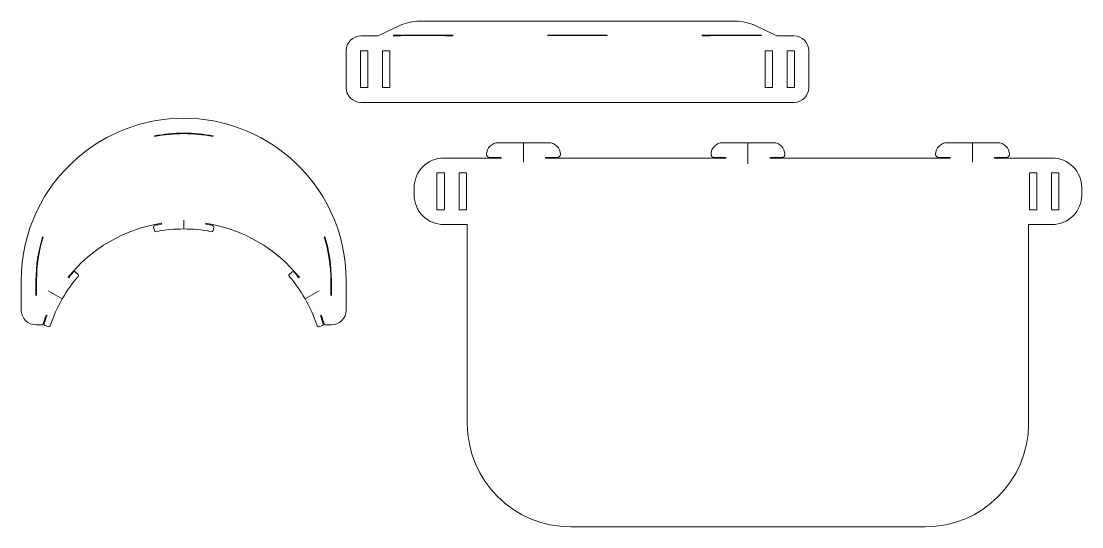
# Model space of a CAD drawing. Header units: millimetres. Extents: x -211 to 508, y -276 to 66.
import ezdxf

# ---------------------------------------------------------------- set-up
doc = ezdxf.new("R2010")
doc.units = ezdxf.units.MM
doc.header["$MEASUREMENT"] = 0
doc.layers.add('Layer 1', color=7, linetype='Continuous')

# ---------------------------------------------------------------- blocks, each defined once
blk = doc.blocks.new('block 2')
at = {"layer": 'Layer 1', "color": 18, "lineweight": 18, "true_color": 0x010101}
for points in [[(46.6, 56.31), (41.6, 56.31), (41.6, 56.62), (81.6, 56.62), (81.6, 56.31), (76.6, 56.31), (76.6, 56.32), (46.6, 56.32), (46.6, 56.31), (46.6, 56.31)], [(181.1, 56.32), (146.1, 56.32), (146.1, 56.62), (151.1, 56.62), (151.1, 56.62), (186.1, 56.62), (186.1, 56.32), (181.1, 56.32), (181.1, 56.32), (181.1, 56.32)], [(255.6, 56.31), (250.6, 56.31), (250.6, 56.62), (285.6, 56.62), (285.6, 56.62), (290.6, 56.62), (290.6, 56.32), (255.6, 56.32), (255.6, 56.31), (255.6, 56.31)], [(24.1, 21.12), (19.1, 21.12), (19.1, 46.12), (24.1, 46.12), (24.1, 21.12), (24.1, 21.12)], [(34.1, 46.12), (39.1, 46.12), (39.1, 21.12), (34.1, 21.12), (34.1, 46.12), (34.1, 46.12)], [(298.1, 21.12), (298.1, 46.12), (293.1, 46.12), (293.1, 21.12), (298.1, 21.12), (298.1, 21.12)], [(313.1, 21.12), (313.1, 46.12), (308.1, 46.12), (308.1, 21.12), (313.1, 21.12), (313.1, 21.12)], [(129.52, -16.2), (129.52, -29.3)], [(281.52, -16.2), (281.52, -30.4)], [(433.51, -16.2), (433.51, -29.3)], [(70.97, -36.61), (70.97, -61.61), (75.97, -61.61), (75.97, -36.61), (70.97, -36.61), (70.97, -36.61)], [(85.97, -36.61), (85.97, -61.61), (90.97, -61.61), (90.97, -36.61), (85.97, -36.61), (85.97, -36.61)], [(477.06, -61.61), (472.06, -61.61), (472.06, -36.61), (477.06, -36.61), (477.06, -61.61), (477.06, -61.61)], [(487.06, -61.61), (487.06, -36.61), (492.06, -36.61), (492.06, -61.61), (487.06, -61.61), (487.06, -61.61)], [(-100.51, -68.65), (-100.51, -74.65)], [(-182.7, -121.99), (-192.24, -116.48)]]:
    blk.add_lwpolyline(points, dxfattribs=at)
for points, knots in [([(166.1, 11.11), (166.1, 11.11), (312.71, 11.11), (312.71, 11.11), (318.24, 11.11), (322.71, 15.59), (322.71, 21.12), (322.71, 21.12), (322.71, 46.12), (322.71, 46.12), (322.71, 51.64), (318.24, 56.12), (312.71, 56.12), (312.71, 56.12), (301.1, 56.12), (301.1, 56.12), (301.1, 56.12), (286.3, 63.18), (286.3, 63.18), (283.26, 64.94), (276.94, 66.12), (273.43, 66.12), (273.43, 66.12), (58.78, 66.12), (58.78, 66.12), (55.27, 66.12), (48.95, 64.94), (45.91, 63.18), (45.91, 63.18), (31.1, 56.12), (31.1, 56.12), (31.1, 56.12), (19.49, 56.12), (19.49, 56.12), (13.97, 56.12), (9.49, 51.64), (9.49, 46.12), (9.49, 46.12), (9.49, 21.12), (9.49, 21.12), (9.49, 15.59), (13.97, 11.11), (19.49, 11.11), (19.49, 11.11), (166.1, 11.11), (166.1, 11.11)], [0, 0, 0, 0, 1, 1, 1, 2, 2, 2, 3, 3, 3, 4, 4, 4, 5, 5, 5, 6, 6, 6, 7, 7, 7, 8, 8, 8, 9, 9, 9, 10, 10, 10, 11, 11, 11, 12, 12, 12, 13, 13, 13, 14, 14, 14, 15, 15, 15, 15]), ([(-100.51, 0.35), (-127.93, 0.35), (-153.01, -9.69), (-172.27, -26.28), (-195.68, -46.46), (-210.51, -76.32), (-210.51, -109.65), (-210.51, -109.65), (-210.51, -129.65), (-210.51, -129.65), (-210.51, -135.17), (-206.03, -139.65), (-200.51, -139.65), (-200.51, -139.65), (-195.9, -139.65), (-195.9, -139.65), (-195.19, -137.41), (-194.42, -135.21), (-193.57, -133.04), (-193.57, -133.04), (-193.04, -133.35), (-193.04, -133.35), (-193.75, -135.16), (-194.41, -136.99), (-195.02, -138.86), (-195.19, -139.38), (-194.91, -139.95), (-194.39, -140.13), (-194.38, -140.13), (-194.37, -140.13), (-194.36, -140.14), (-194.36, -140.14), (-194.38, -140.13), (-194.38, -140.13), (-194.38, -140.13), (-192.04, -140.87), (-192.04, -140.87), (-192.04, -140.87), (-192.12, -140.84), (-192.12, -140.84), (-191.6, -141.03), (-191.03, -140.76), (-190.84, -140.24), (-190.83, -140.22), (-190.82, -140.19), (-190.81, -140.17), (-188.72, -133.75), (-185.99, -127.67), (-182.7, -121.99), (-179.43, -116.31), (-176.53, -111.9), (-172.01, -106.87), (-171.63, -106.48), (-171.63, -105.84), (-172.03, -105.46), (-172.05, -105.44), (-172.06, -105.42), (-172.08, -105.41), (-172.08, -105.41), (-172.02, -105.47), (-172.02, -105.47), (-172.02, -105.47), (-173.83, -103.81), (-173.83, -103.81), (-173.83, -103.81), (-173.81, -103.82), (-173.81, -103.82), (-174.22, -103.44), (-174.85, -103.46), (-175.23, -103.87), (-175.23, -103.87), (-175.24, -103.88), (-175.25, -103.89), (-176.56, -105.35), (-177.13, -106.15), (-178.34, -107.67), (-178.34, -107.67), (-178.82, -107.39), (-178.82, -107.39), (-163.28, -88.02), (-140.55, -74.57), (-115.51, -70.78), (-115.51, -70.78), (-115.51, -71.37), (-115.51, -71.37), (-117.43, -71.66), (-118.17, -71.79), (-120.09, -72.19), (-120.63, -72.3), (-120.98, -72.84), (-120.87, -73.38), (-120.87, -73.39), (-120.87, -73.38), (-120.87, -73.38), (-120.87, -73.38), (-120.87, -73.38), (-120.87, -73.38), (-120.87, -73.38), (-120.36, -75.69), (-120.36, -75.69), (-120.36, -75.69), (-120.36, -75.69), (-120.36, -75.69), (-120.26, -76.24), (-119.74, -76.6), (-119.2, -76.5), (-119.17, -76.5), (-119.15, -76.49), (-119.12, -76.49), (-112.52, -75.09), (-107.07, -74.64), (-100.51, -74.65)], [0, 0, 0, 0, 1, 1, 1, 2, 2, 2, 3, 3, 3, 4, 4, 4, 5, 5, 5, 6, 6, 6, 7, 7, 7, 8, 8, 8, 9, 9, 9, 10, 10, 10, 11, 11, 11, 12, 12, 12, 13, 13, 13, 14, 14, 14, 15, 15, 15, 16, 16, 16, 17, 17, 17, 18, 18, 18, 19, 19, 19, 20, 20, 20, 21, 21, 21, 22, 22, 22, 23, 23, 23, 24, 24, 24, 25, 25, 25, 26, 26, 26, 27, 27, 27, 28, 28, 28, 29, 29, 29, 30, 30, 30, 31, 31, 31, 32, 32, 32, 33, 33, 33, 34, 34, 34, 35, 35, 35, 36, 36, 36, 37, 37, 37, 37]), ([(-80.64, -11.64), (-87.18, -10.32), (-93.83, -9.65), (-100.51, -9.65), (-107.18, -9.65), (-113.83, -10.32), (-120.37, -11.64), (-120.37, -11.64), (-120.25, -12.03), (-120.25, -12.03), (-107.22, -9.39), (-93.79, -9.39), (-80.76, -12.03), (-80.76, -12.03), (-80.64, -11.64), (-80.64, -11.64)], [0, 0, 0, 0, 1, 1, 1, 2, 2, 2, 3, 3, 3, 4, 4, 4, 5, 5, 5, 5]), ([(471.51, -71.61), (471.51, -71.61), (487.52, -71.61), (487.52, -71.61), (492.82, -71.61), (497.91, -69.5), (501.66, -65.76), (505.41, -62.01), (507.52, -56.91), (507.52, -51.61), (507.52, -49.97), (507.52, -48.26), (507.52, -46.61), (507.52, -41.31), (505.41, -36.22), (501.66, -32.47), (497.91, -28.72), (492.82, -26.61), (487.52, -26.61), (480.19, -26.61), (471.51, -26.61), (471.51, -26.61), (471.51, -26.61), (466.52, -26.6), (466.52, -26.6), (466.52, -26.6), (448.51, -26.6), (448.51, -26.6), (448.51, -26.6), (448.51, -26.2), (448.51, -26.2), (448.51, -26.2), (453.61, -26.2), (456.53, -26.2), (457.05, -26.2), (457.56, -25.99), (457.93, -25.62), (458.3, -25.25), (458.51, -24.74), (458.51, -24.21), (458.51, -24.2), (458.51, -24.2), (458.51, -24.2), (458.51, -19.78), (454.93, -16.2), (450.51, -16.2), (450.51, -16.2), (416.51, -16.2), (416.51, -16.2), (412.09, -16.2), (408.51, -19.78), (408.51, -24.2), (408.51, -25.3), (409.4, -26.2), (410.51, -26.2), (413.43, -26.2), (418.51, -26.2), (418.51, -26.2), (418.51, -26.2), (418.51, -26.6), (418.51, -26.6), (418.51, -26.6), (296.52, -26.6), (296.52, -26.6), (296.52, -26.6), (296.52, -26.2), (296.52, -26.2), (296.52, -26.2), (301.6, -26.2), (304.52, -26.2), (305.62, -26.2), (306.52, -25.3), (306.52, -24.2), (306.52, -19.78), (302.94, -16.2), (298.52, -16.2), (298.52, -16.2), (264.51, -16.2), (264.51, -16.2), (260.09, -16.2), (256.51, -19.78), (256.51, -24.2), (256.51, -25.3), (257.41, -26.2), (258.51, -26.2), (261.43, -26.2), (266.52, -26.2), (266.52, -26.2), (266.52, -26.2), (266.52, -26.6), (266.52, -26.6), (266.52, -26.6), (144.52, -26.6), (144.52, -26.6), (144.52, -26.6), (144.52, -26.2), (144.52, -26.2), (144.52, -26.2), (149.6, -26.2), (152.52, -26.2), (153.63, -26.2), (154.52, -25.3), (154.52, -24.2), (154.52, -19.78), (150.94, -16.2), (146.52, -16.2), (146.52, -16.2), (112.52, -16.2), (112.52, -16.2), (108.1, -16.2), (104.52, -19.78), (104.52, -24.2), (104.52, -24.2), (104.52, -24.2), (104.52, -24.21), (104.52, -24.74), (104.73, -25.25), (105.1, -25.62), (105.47, -25.99), (105.98, -26.2), (106.5, -26.2), (109.42, -26.2), (114.52, -26.2), (114.52, -26.2), (114.52, -26.2), (114.52, -26.6), (114.52, -26.6), (114.52, -26.6), (96.51, -26.6), (96.51, -26.6), (96.51, -26.6), (91.52, -26.61), (91.52, -26.61), (91.52, -26.61), (82.84, -26.61), (75.52, -26.61), (70.22, -26.61), (65.12, -28.72), (61.37, -32.47), (57.62, -36.22), (55.52, -41.31), (55.52, -46.61), (55.52, -48.26), (55.52, -49.97), (55.52, -51.61), (55.52, -56.91), (57.62, -62.01), (61.37, -65.76), (65.12, -69.5), (70.22, -71.61), (75.52, -71.61), (75.52, -71.61), (91.52, -71.61), (91.52, -71.61), (91.52, -71.61), (91.52, -206.4), (91.52, -206.4), (91.52, -245.06), (122.86, -276.4), (161.51, -276.4), (161.51, -276.4), (401.52, -276.4), (401.52, -276.4), (440.17, -276.4), (471.51, -245.06), (471.51, -206.4), (471.51, -206.4), (471.51, -71.61), (471.51, -71.61)], [0, 0, 0, 0, 1, 1, 1, 2, 2, 2, 3, 3, 3, 4, 4, 4, 5, 5, 5, 6, 6, 6, 7, 7, 7, 8, 8, 8, 9, 9, 9, 10, 10, 10, 11, 11, 11, 12, 12, 12, 13, 13, 13, 14, 14, 14, 15, 15, 15, 16, 16, 16, 17, 17, 17, 18, 18, 18, 19, 19, 19, 20, 20, 20, 21, 21, 21, 22, 22, 22, 23, 23, 23, 24, 24, 24, 25, 25, 25, 26, 26, 26, 27, 27, 27, 28, 28, 28, 29, 29, 29, 30, 30, 30, 31, 31, 31, 32, 32, 32, 33, 33, 33, 34, 34, 34, 35, 35, 35, 36, 36, 36, 37, 37, 37, 38, 38, 38, 39, 39, 39, 40, 40, 40, 41, 41, 41, 42, 42, 42, 43, 43, 43, 44, 44, 44, 45, 45, 45, 46, 46, 46, 47, 47, 47, 48, 48, 48, 49, 49, 49, 50, 50, 50, 51, 51, 51, 52, 52, 52, 53, 53, 53, 54, 54, 54, 55, 55, 55, 56, 56, 56, 56]), ([(-200.11, -109.65), (-200.11, -109.65), (-200.11, -119.59), (-200.11, -119.59), (-200.11, -119.59), (-200.51, -119.65), (-200.51, -119.65), (-200.51, -119.65), (-200.51, -109.65), (-200.51, -109.65), (-200.51, -99.62), (-199, -89.65), (-196.03, -80.07), (-196.03, -80.07), (-195.66, -80.24), (-195.66, -80.24), (-198.61, -89.77), (-200.11, -99.68), (-200.11, -109.65)], [0, 0, 0, 0, 1, 1, 1, 2, 2, 2, 3, 3, 3, 4, 4, 4, 5, 5, 5, 6, 6, 6, 6])]:
    blk.add_open_spline(points, degree=3, knots=knots, dxfattribs=at)

msp = doc.modelspace()

# ---------------------------------------------------------------- linework, layer by layer
at = {"layer": 'Layer 1', "color": 18, "lineweight": 18, "true_color": 0x010101}
for points in [[(144.52, -26.6), (144.52, -26.6)], [(-100.51, -74.65), (-100.51, -68.65)], [(-8.77, -116.48), (-18.31, -121.99)]]:
    msp.add_lwpolyline(points, dxfattribs=at)
for points, knots in [([(-100.51, -74.65), (-93.95, -74.64), (-88.49, -75.09), (-81.89, -76.49), (-81.86, -76.49), (-81.84, -76.5), (-81.81, -76.5), (-81.27, -76.6), (-80.75, -76.24), (-80.65, -75.69), (-80.65, -75.69), (-80.65, -75.69), (-80.65, -75.69), (-80.65, -75.69), (-80.14, -73.38), (-80.14, -73.38), (-80.14, -73.38), (-80.14, -73.38), (-80.14, -73.38), (-80.14, -73.38), (-80.14, -73.39), (-80.14, -73.38), (-80.03, -72.84), (-80.38, -72.3), (-80.92, -72.19), (-82.84, -71.79), (-83.58, -71.66), (-85.5, -71.37), (-85.5, -71.37), (-85.5, -70.78), (-85.5, -70.78), (-60.46, -74.57), (-37.73, -88.02), (-22.19, -107.39), (-22.19, -107.39), (-22.67, -107.67), (-22.67, -107.67), (-23.88, -106.15), (-24.45, -105.35), (-25.76, -103.89), (-25.77, -103.88), (-25.78, -103.87), (-25.78, -103.87), (-26.16, -103.46), (-26.79, -103.44), (-27.2, -103.82), (-27.2, -103.82), (-27.18, -103.81), (-27.18, -103.81), (-27.18, -103.81), (-28.99, -105.47), (-28.99, -105.47), (-28.99, -105.47), (-28.93, -105.41), (-28.93, -105.41), (-28.95, -105.42), (-28.97, -105.44), (-28.98, -105.46), (-29.38, -105.84), (-29.38, -106.48), (-29, -106.87), (-24.49, -111.9), (-21.59, -116.31), (-18.31, -121.99), (-15.03, -127.67), (-12.29, -133.75), (-10.2, -140.17), (-10.19, -140.19), (-10.18, -140.22), (-10.17, -140.24), (-9.98, -140.76), (-9.41, -141.03), (-8.89, -140.84), (-8.89, -140.84), (-8.97, -140.87), (-8.97, -140.87), (-8.97, -140.87), (-6.63, -140.13), (-6.63, -140.13), (-6.63, -140.13), (-6.65, -140.14), (-6.65, -140.14), (-6.64, -140.13), (-6.63, -140.13), (-6.62, -140.13), (-6.1, -139.95), (-5.82, -139.38), (-6, -138.86), (-6.6, -136.99), (-7.26, -135.16), (-7.97, -133.35), (-7.97, -133.35), (-7.45, -133.04), (-7.45, -133.04), (-6.6, -135.21), (-5.82, -137.41), (-5.11, -139.65), (-5.11, -139.65), (-0.51, -139.65), (-0.51, -139.65), (5.02, -139.65), (9.49, -135.17), (9.49, -129.65), (9.49, -129.65), (9.49, -109.65), (9.49, -109.65), (9.49, -76.32), (-5.33, -46.46), (-28.74, -26.28), (-48, -9.69), (-73.08, 0.35), (-100.51, 0.35)], [0, 0, 0, 0, 1, 1, 1, 2, 2, 2, 3, 3, 3, 4, 4, 4, 5, 5, 5, 6, 6, 6, 7, 7, 7, 8, 8, 8, 9, 9, 9, 10, 10, 10, 11, 11, 11, 12, 12, 12, 13, 13, 13, 14, 14, 14, 15, 15, 15, 16, 16, 16, 17, 17, 17, 18, 18, 18, 19, 19, 19, 20, 20, 20, 21, 21, 21, 22, 22, 22, 23, 23, 23, 24, 24, 24, 25, 25, 25, 26, 26, 26, 27, 27, 27, 28, 28, 28, 29, 29, 29, 30, 30, 30, 31, 31, 31, 32, 32, 32, 33, 33, 33, 34, 34, 34, 35, 35, 35, 36, 36, 36, 37, 37, 37, 37]), ([(-0.9, -109.65), (-0.9, -99.68), (-2.4, -89.77), (-5.35, -80.24), (-5.35, -80.24), (-4.98, -80.07), (-4.98, -80.07), (-2.01, -89.65), (-0.51, -99.62), (-0.51, -109.65), (-0.51, -109.65), (-0.51, -119.65), (-0.51, -119.65), (-0.51, -119.65), (-0.9, -119.59), (-0.9, -119.59), (-0.9, -119.59), (-0.9, -109.65), (-0.9, -109.65)], [0, 0, 0, 0, 1, 1, 1, 2, 2, 2, 3, 3, 3, 4, 4, 4, 5, 5, 5, 6, 6, 6, 6])]:
    msp.add_open_spline(points, degree=3, knots=knots, dxfattribs=at)

# ---------------------------------------------------------------- block references
at = {"layer": 'Layer 1'}
msp.add_blockref('block 2', (0, 0), dxfattribs=at)

doc.saveas('drawing.dxf')
